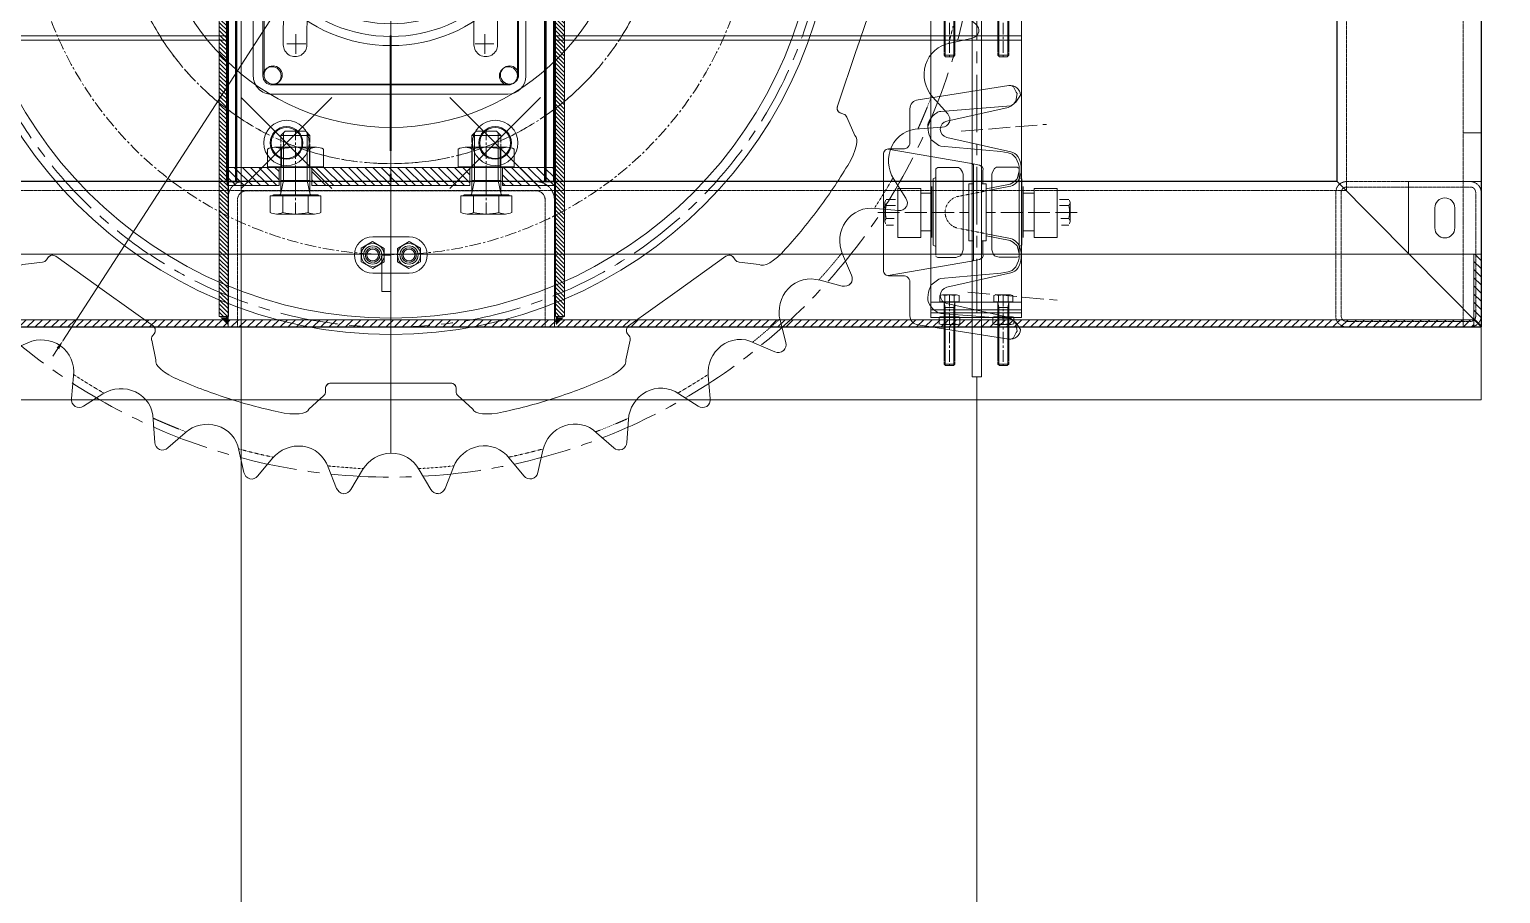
# Model space of a CAD drawing. Extents: x -3873 to 164127, y 7129 to 96529.
# Drawn here: x 83851 to 84661, y 62846 to 63322 of the extents above; entities that cross this region are included whole.
import ezdxf

# ---------------------------------------------------------------- set-up
doc = ezdxf.new("R2010")
doc.units = 0
doc.header["$PDMODE"] = 35
doc.header["$PDSIZE"] = 25
for name, pattern in [('ACAD_ISO02W100', [15, 12, -3]), ('CENTER', [50.8, 31.75, -6.35, 6.35, -6.35]), ('CENTRE', [50.8, 31.75, -6.35, 6.35, -6.35]), ('DASHED', [0.2068, 0.1655, -0.0413])]:
    doc.linetypes.add(name, pattern=pattern)
doc.layers.get('0').update_dxf_attribs({"linetype": 'CONTINUOUS'})
doc.layers.get('Defpoints').update_dxf_attribs({"linetype": 'CONTINUOUS'})
doc.layers.add('AM_5', color=3, linetype='CONTINUOUS', lineweight=25)
doc.layers.add('LAYOUT Kromeka', color=1, linetype='CONTINUOUS', lineweight=5)
doc.dimstyles.new('ISO-25', dxfattribs={"dimtxt": 2.5, "dimasz": 2.5, "dimexe": 1.25, "dimexo": 0.625, "dimtad": 1, "dimtxsty": 'Standard', "dimcen": 2.5, "dimadec": 0, "dimazin": 0, "dimtfac": 1, "dimtmove": 0, "dimatfit": 3, "dimfxl": 0, "dimarcsym": 0})
doc.dimstyles.new('ISO-25$3', dxfattribs={"dimtxt": 2.498, "dimasz": 2.5, "dimexe": 1.25, "dimexo": 0.625, "dimtad": 1, "dimdec": 1, "dimtxsty": 'Standard', "dimcen": 2.5, "dimclrd": 252, "dimclre": 252, "dimclrt": 1, "dimadec": 0, "dimazin": 0, "dimtfac": 1, "dimtmove": 2, "dimatfit": 3, "dimfxl": 0, "dimarcsym": 0})

# ---------------------------------------------------------------- blocks, each defined once
blk = doc.blocks.new('trolly-MEYN-ust')
at = {"linetype": 'ACAD_ISO02W100'}
for p, q in [((0, 50.06), (0, -0.08)), ((-43.86, 0.39), (-48.38, -48.77)), ((44.66, 4.13), (48.42, -42.76)), ((0, -59.75), (0, -9.61))]:
    blk.add_line(p, q, dxfattribs=at)
for p, q in [((-34.87, 43.53), (-34.87, 36.02)), ((-34.83, 44.3), (-26.92, -1.6)), ((0, 46.9), (-31.91, 46.9)), ((-7.12, 41.32), (-7.12, 45.46)), ((-4.86, 46.19), (-6.36, 45.81)), ((-5.23, 46.19), (5.65, 46.19)), ((-3.37, 45.46), (-4.86, 46.19)), ((-3.37, 45.46), (-1.13, 45.81)), ((-3.37, 45.46), (-3.37, 40.94)), ((-1.13, 45.81), (1.5, 45.81)), ((0, 46.9), (31.91, 46.9)), ((1.5, 45.81), (3.77, 45.46)), ((3.77, 45.46), (5.27, 46.19)), ((3.77, 45.46), (3.77, 40.2)), ((5.27, 46.19), (6.76, 45.81)), ((7.14, 45.46), (7.14, 40.2)), ((34.83, 44.3), (26.92, -1.6)), ((34.87, 43.53), (34.87, 36.02)), ((-13.83, 39.05), (-13.83, 26.29)), ((-13.83, 39.05), (13.17, 39.05)), ((13.16, 26.29), (13.16, 39.05)), ((-61.89, 27.8), (-69.74, -22.1)), ((-61.85, 27.8), (-69.74, -22.1)), ((-39.01, 32.29), (-57, 32.31)), ((-13.83, 26.29), (13.17, 26.29)), ((-10.13, 20.26), (-10.13, 26.28)), ((-10.12, 20.32), (-10.12, 26.31)), ((10.5, 20.26), (10.5, 26.28)), ((10.52, 20.32), (10.52, 26.31)), ((39.01, 32.29), (57, 32.31)), ((61.85, 27.8), (69.74, -22.1)), ((61.89, 27.8), (69.74, -22.1)), ((-40.02, 20.75), (-36.83, 16.49)), ((-36.83, 16.49), (-36.45, 15.37)), ((-24.77, 16.89), (-24.39, 18.03)), ((-24.77, 16.89), (-24.77, 7.14)), ((-23.64, 18.03), (24.01, 18.03)), ((-18.77, 18.03), (-18.02, 19.52)), ((18.38, 19.53), (-18.02, 19.53)), ((14.26, 20.26), (-13.88, 20.26)), ((19.13, 18.03), (18.38, 19.52)), ((24.01, 18.03), (24.74, 16.89)), ((24.74, 16.89), (24.74, 7.14)), ((36.83, 16.49), (36.45, 15.37)), ((40.02, 20.75), (36.83, 16.49)), ((-58.57, -23.25), (-55.59, 15.37)), ((-57.73, -21.71), (-50.24, 12.04)), ((-41.25, 12.03), (-33.35, -23.23)), ((-36.45, 15.37), (-33.43, -17.63)), ((41.25, 12.03), (33.35, -23.23)), ((36.45, 15.37), (33.43, -17.63)), ((57.73, -21.71), (50.24, 12.04)), ((58.57, -23.25), (55.59, 15.37)), ((-24.39, 5.65), (-24.77, 7.14)), ((-24.01, 4.49), (-24.39, 5.65)), ((-22.89, 3.77), (-24.01, 4.49)), ((-20.63, 3), (-22.89, 3.77)), ((-20.63, 3), (21.01, 3)), ((0, 0), (-15.75, 0)), ((-15.75, 0), (-15.75, -2.59)), ((0, 0), (15.75, 0)), ((15.75, 0), (15.75, -2.59)), ((22.12, 3.39), (21, 3)), ((24.01, 4.51), (22.12, 3.39)), ((24.74, 5.65), (24.01, 4.51)), ((24.74, 7.14), (24.74, 5.65)), ((-27.01, -1.11), (-26.94, -1.49)), ((-26.92, -1.6), (-25.89, -5.98)), ((-26.22, -2.58), (-15.75, -2.58)), ((-22.9, -7.88), (-15.75, -7.88)), ((-15.75, -2.59), (0, -2.59)), ((-15.75, -9.72), (-15.75, -7.13)), ((-15.75, -7.13), (0, -7.13)), ((15.75, -2.59), (0, -2.59)), ((15.75, -7.13), (0, -7.13)), ((26.22, -2.58), (15.75, -2.58)), ((15.75, -9.72), (15.75, -7.13)), ((22.9, -7.88), (15.75, -7.88)), ((26.92, -1.6), (25.89, -5.98)), ((27.01, -1.11), (26.94, -1.49)), ((-24.36, -15.36), (-24.74, -16.85)), ((-23.99, -14.25), (-24.36, -15.36)), ((-22.86, -13.47), (-23.99, -14.25)), ((-21.75, -13.12), (-22.86, -13.47)), ((-20.61, -12.75), (-21.75, -13.12)), ((-20.61, -12.75), (21.03, -12.75)), ((0, -9.72), (-15.75, -9.72)), ((-15.44, -22.87), (-12.87, -9.72)), ((-14.21, -22.12), (-11.8, -9.72)), ((0, -9.72), (15.75, -9.72)), ((14.21, -22.12), (11.8, -9.72)), ((15.44, -22.87), (12.87, -9.72)), ((22.15, -13.13), (21.02, -12.75)), ((24.04, -14.26), (22.15, -13.13)), ((24.77, -15.36), (24.04, -14.26)), ((24.77, -16.86), (24.77, -15.36)), ((-60.59, -26.03), (-58.46, -23.23)), ((-59.61, -24.73), (-58.57, -23.25)), ((-58.46, -23.23), (-57.73, -21.71)), ((-33.43, -17.63), (-32.69, -21.76)), ((-32.69, -21.76), (-31.93, -24.01)), ((-31.93, -24.01), (-30.05, -25.89)), ((-24.74, -26.63), (-24.74, -16.86)), ((-16.55, -24.75), (-15.44, -22.87)), ((16.55, -24.75), (15.44, -22.87)), ((24.77, -26.63), (24.77, -16.86)), ((31.93, -24.01), (30.05, -25.89)), ((32.69, -21.76), (31.93, -24.01)), ((33.43, -17.63), (32.69, -21.76)), ((58.46, -23.23), (57.73, -21.71)), ((60.59, -26.03), (58.46, -23.23)), ((59.61, -24.73), (58.57, -23.25)), ((-65.32, -26.63), (-61.21, -25.89)), ((-64.53, -28.48), (-60.59, -26.03)), ((-61.21, -25.89), (-59.61, -24.73)), ((-30.05, -25.89), (-26.68, -27.39)), ((-26.68, -27.39), (-25.19, -27.78)), ((-25.19, -27.78), (-22.57, -27.78)), ((-24.74, -26.63), (-24.36, -27.74)), ((-23.61, -27.74), (24.04, -27.74)), ((-22.57, -27.78), (-18.43, -26.63)), ((-18.74, -27.74), (-17.99, -29.23)), ((-18.43, -26.63), (-16.55, -24.75)), ((18.4, -29.23), (-17.99, -29.23)), ((14.27, -30.01), (-13.87, -30.01)), ((-10.12, -30.01), (-10.12, -36)), ((10.52, -30.01), (10.52, -36)), ((18.43, -26.63), (16.55, -24.75)), ((19.16, -27.74), (18.4, -29.23)), ((22.57, -27.78), (18.43, -26.63)), ((25.19, -27.78), (22.57, -27.78)), ((24.04, -27.74), (24.78, -26.63)), ((26.68, -27.39), (25.19, -27.78)), ((30.05, -25.89), (26.68, -27.39)), ((61.21, -25.89), (59.61, -24.73)), ((64.53, -28.48), (60.59, -26.03)), ((65.32, -26.63), (61.21, -25.89)), ((-13.83, -48.74), (-13.83, -35.98)), ((-13.83, -35.98), (13.17, -35.98)), ((13.16, -35.98), (13.16, -48.74)), ((-13.83, -48.74), (13.17, -48.74)), ((-7.12, -51.01), (-7.12, -55.15)), ((-4.86, -55.88), (-6.36, -55.5)), ((-5.23, -55.88), (5.65, -55.88)), ((-3.37, -55.15), (-4.86, -55.88)), ((-3.37, -55.15), (-3.37, -50.63)), ((-3.37, -55.15), (-1.13, -55.5)), ((-1.13, -55.5), (1.5, -55.5)), ((1.5, -55.5), (3.77, -55.15)), ((3.77, -55.15), (3.77, -49.89)), ((3.77, -55.15), (5.27, -55.88)), ((5.27, -55.88), (6.76, -55.5)), ((7.14, -55.15), (7.14, -49.89))]:
    blk.add_line(p, q)
at = {"linetype": 'DASHED', "ltscale": 0.2}
for p, q in [((-11.8, -9.72), (-8.81, 5.64)), ((11.8, -9.72), (8.81, 5.64))]:
    blk.add_line(p, q, dxfattribs=at)
for centre, radius, start, end in [((-31.91, 43.92), 2.98, 90, 187.47709), ((31.91, 43.92), 2.98, 352.52291, 90), ((-38.62, 36.02), 3.75, 263.99389, 360), ((38.62, 36.02), 3.75, 180, 276.00611), ((-57.01, 27.47), 4.85, 89.92021, 176.09837), ((57.01, 27.47), 4.85, 3.90163, 90.07979), ((-50.98, 15.02), 4.62, 146.00421, 175.58852), ((-43.76, 10.15), 13.33, 122.71109, 146.00421), ((-46.95, 15.11), 7.43, 77.84211, 122.71109), ((-52.5, -10.66), 33.79, 68.32449, 77.84211), ((52.5, -10.66), 33.79, 102.15789, 111.67551), ((46.95, 15.11), 7.43, 57.28891, 102.15789), ((43.76, 10.15), 13.33, 33.99579, 57.28891), ((50.98, 15.02), 4.62, 4.41148, 33.99579), ((-45.75, 11.05), 4.6, 12.34706, 167.49369), ((45.75, 11.05), 4.6, 12.50631, 167.65294), ((-25.34, -1.21), 1.63, 189.78518, 237.29797), ((-23.43, -5.41), 2.53, 193.2225, 282.20868), ((23.43, -5.41), 2.53, 257.79132, 346.7775), ((25.34, -1.21), 1.63, 302.70203, 350.21482), ((-64.28, -22.96), 5.53, 171.0163, 267.39138), ((-66.49, -22.61), 3.29, 171.05838, 205.30644), ((-67.41, -23.04), 2.27, 205.30644, 246.59388), ((-27.55, -21.93), 5.94, 192.62997, 238.04597), ((-21.92, -20.8), 7.82, 290.39718, 350.27375), ((21.92, -20.8), 7.82, 189.72625, 249.60282), ((27.55, -21.93), 5.94, 301.95403, 347.37003), ((64.28, -22.96), 5.53, 272.60862, 8.9837), ((67.41, -23.04), 2.27, 293.40612, 334.69356), ((66.49, -22.61), 3.29, 334.69356, 8.94162), ((-80.03, -52.19), 29.49, 60.08481, 66.59388), ((-23.76, -15.85), 13.11, 238.04597, 290.39718), ((23.76, -15.85), 13.11, 249.60282, 301.95403), ((80.03, -52.19), 29.49, 113.40612, 119.91519)]:
    blk.add_arc(centre, radius, start, end)
for centre, start, end in [((0.07, 3.91), 90.46817, 168.98851), ((-0.07, 3.91), 11.01149, 89.53183)]:
    blk.add_arc(centre, 9.05, start, end, dxfattribs=at)
blk = doc.blocks.new('AIR-SENSORU-UST')
at = {"linetype": 'Continuous', "ltscale": 0.5}
h = blk.add_hatch(dxfattribs=at)
h.set_pattern_fill('ANSI31', color=256, style=0)
h.set_pattern_definition([(45, (-14595.656, -3902.067), (-2.24506403, 2.24506403), [])])
h.paths.add_polyline_path([(1907.87, 600.42), (1907.87, 596.42), (1947.87, 596.42), (1947.87, 600.42)])
h = blk.add_hatch(dxfattribs=at)
h.set_pattern_fill('ANSI31', color=256, angle=90, style=0)
h.set_pattern_definition([(135, (6446.3593, -16022.2816), (-2.24506403, -2.24506403), [])])
h.paths.add_polyline_path([(1943.87, -594.74), (1947.87, -594.74), (1947.87, 596.42), (1943.87, 596.42)])
at = {"linetype": 'Continuous', "ltscale": 0.2}
for p, q in [((1907.87, 600.42), (1947.87, 600.42)), ((1907.87, 600.42), (1907.87, -598.74)), ((1947.87, 600.42), (1947.87, -598.74)), ((1907.87, 596.42), (1947.87, 596.42)), ((1943.87, -594.74), (1943.87, 596.42)), ((1947.87, -594.74), (1947.87, 596.42))]:
    blk.add_line(p, q, dxfattribs=at)
at = {"linetype": 'Continuous', "ltscale": 0.2, "elevation": 10.95}
for points in [[(1907.87, 600.42), (1907.87, 560.42), (1867.87, 560.42), (1867.87, 600.42)], [(1907.87, 600.42), (1907.87, 596.42), (1947.87, 596.42), (1947.87, 600.42)], [(1943.87, -594.74), (1947.87, -594.74), (1947.87, 596.42), (1943.87, 596.42)]]:
    blk.add_lwpolyline(points, close=True, dxfattribs=at)
at = {"linetype": 'Continuous', "ltscale": 0.2}
blk.add_lwpolyline([(1882.37, 585.92), (1893.37, 585.92, -1), (1893.37, 574.92), (1882.37, 574.92, -1), (1882.37, 585.92)], format="xyb", dxfattribs=at)
blk = doc.blocks.new('ALT-profili-ust')
at = {"linetype": 'Continuous', "ltscale": 0.2}
blk.add_line((1061.83, -89.65), (1061.83, 90.28), dxfattribs=at)
at = {"linetype": 'CENTRE', "ltscale": 2}
blk.add_line((-847.37, 0), (1061.83, 0), dxfattribs=at)
at = {"lineweight": 25}
for points in [[(-847.37, 90), (-847.37, 84.95), (1061.83, 84.95), (1061.83, 90)], [(-847.37, -84.95), (-847.37, -90), (1061.83, -90), (1061.83, -84.95)]]:
    blk.add_lwpolyline(points, close=True, dxfattribs=at)
at = {"linetype": 'Continuous', "ltscale": 0.2}
blk.add_lwpolyline([(793.85, -65.05), (793.85, 65.05, -0.414214), (798.85, 70.05), (1003.64, 70.05, -0.414214), (1008.64, 65.05), (1008.64, -65.05, -0.414214), (1003.64, -70.05), (798.85, -70.05, -0.414214), (793.85, -65.05)], format="xyb", dxfattribs=at)
for centre in [(1003.64, 65.05), (1003.64, -65.05)]:
    blk.add_circle(centre, 5, dxfattribs=at)
blk = doc.blocks.new('UST-profili-ust')
at = {"ltscale": 0.2}
h = blk.add_hatch(dxfattribs=at)
h.set_pattern_fill('ANSI31', color=256, scale=0.5, style=0)
h.set_pattern_definition([(45, (-11788.5476, -3987.8576), (-1.12253202, 1.12253202), [])])
h.paths.add_polyline_path([(912.84, 90.28), (1136.01, 90.28), (1136.01, 95.28), (912.84, 95.28)])
h = blk.add_hatch(dxfattribs=at)
h.set_pattern_fill('ANSI31', color=256, scale=0.5, style=0)
h.set_pattern_definition([(45, (-11788.5476, -4172.7827), (-1.12253202, 1.12253202), [])])
h.paths.add_polyline_path([(912.84, -94.65), (1136.01, -94.65), (1136.01, -89.65), (912.84, -89.65)])
at = {"linetype": 'Continuous', "ltscale": 0.2}
blk.add_line((1061.83, -89.65), (1061.83, 90.28), dxfattribs=at)
at = {"linetype": 'CENTRE', "ltscale": 2}
blk.add_line((-847.37, 0), (1061.83, 0), dxfattribs=at)
at = {"lineweight": 25}
for points in [[(-847.37, 90), (-847.37, 84.95), (1061.83, 84.95), (1061.83, 90)], [(-847.37, -84.95), (-847.37, -90), (1061.83, -90), (1061.83, -84.95)]]:
    blk.add_lwpolyline(points, close=True, dxfattribs=at)
at = {"linetype": 'Continuous', "ltscale": 0.2}
for points in [[(912.84, 90.28), (1136.01, 90.28), (1136.01, 95.28), (912.84, 95.28), (912.84, 90.28)], [(912.84, -94.65), (1136.01, -94.65), (1136.01, -89.65), (912.84, -89.65), (912.84, -94.65)]]:
    blk.add_lwpolyline(points, dxfattribs=at)
for points, format in [([(1136.39, 90.36, 0, 6, 0), (1138.76, 92.69, 0, 0, 0)], "xyseb"), ([(793.4, -65.05), (793.4, 65.05, -0.414214), (798.4, 70.05), (1003.19, 70.05, -0.414214), (1008.19, 65.05), (1008.19, -65.05, -0.414214), (1003.19, -70.05), (798.4, -70.05, -0.414214), (793.4, -65.05)], "xyb"), ([(1136.39, -89.64, 0, 6, 0), (1138.76, -91.97, 0, 0, 0)], "xyseb")]:
    blk.add_lwpolyline(points, format=format, dxfattribs=at)
for centre in [(1003.19, 65.05), (1003.19, -65.05)]:
    blk.add_circle(centre, 5, dxfattribs=at)
blk = doc.blocks.new('mil-plakasi-ust')
at = {"linetype": 'Continuous', "ltscale": 0.2}
for p, q in [((-89.15, 9.4), (-78.32, 9.4)), ((-83.74, 14.31), (-83.74, 3.99)), ((-14.77, 9.4), (-25.61, 9.4)), ((-20.19, 14.31), (-20.19, 3.99)), ((15.85, 9.4), (26.68, 9.4)), ((21.26, 14.31), (21.26, 3.99)), ((90.23, 9.4), (79.39, 9.4)), ((84.81, 14.31), (84.81, 3.99)), ((-89.15, -94.67), (-78.32, -94.67)), ((-83.74, -99.57), (-83.74, -89.25)), ((-14.77, -94.67), (-25.61, -94.67)), ((-20.19, -99.57), (-20.19, -89.25)), ((15.85, -94.67), (26.68, -94.67)), ((21.26, -99.57), (21.26, -89.25)), ((90.23, -94.67), (79.39, -94.67)), ((84.81, -99.57), (84.81, -89.25))]:
    blk.add_line(p, q, dxfattribs=at)
for points in [[(-112.28, -110.2), (-112.5, 21.9, -0.415064), (-102.5, 31.9), (102.5, 31.9, -0.414213), (112.5, 21.9), (112.5, -108.1, -0.414214), (102.5, -118.1), (-102.5, -118.1, -0.353297)], [(-19.28, -77.27), (21.37, -77.54, 0.995491), (22.13, -7.73), (-19.36, -7.07, 1.016602)]]:
    blk.add_lwpolyline(points, format="xyb", close=True, dxfattribs=at)
for points in [[(-84.23, 15.9), (-19.7, 16.32, -1.00655), (-19.7, 3.33), (-83.74, 2.91, -0.939395), (-84.64, 15.89, -1.14101)], [(20.77, 15.9), (85.3, 16.32, -1.00655), (85.3, 3.33), (21.26, 2.91, -0.939395), (20.36, 15.89, -1.14101)], [(-84.23, -101.17), (-19.7, -101.59, 1.00655), (-19.7, -88.59), (-83.74, -88.17, 0.939395), (-84.64, -101.15, 1.14101)], [(20.77, -101.17), (85.3, -101.59, 1.00655), (85.3, -88.59), (21.26, -88.17, 0.939395), (20.36, -101.15, 1.14101)]]:
    blk.add_lwpolyline(points, format="xyb", dxfattribs=at)
blk = doc.blocks.new('sase-ust')
at = {"linetype": 'Continuous', "ltscale": 0.2}
blk.add_line((936.66, 600.42), (936.66, 590.42), dxfattribs=at)
blk.add_line((963.44, 89.28), (963.44, -90.13))
at = {"linetype": 'CENTRE', "ltscale": 2}
blk.add_line((-955.77, 0.42), (963.44, 0.42), dxfattribs=at)
at = {"lineweight": 25}
for points in [[(-945.77, 521.25), (-1025.78, 600.42), (1043.46, 600.42), (963.44, 521.25)], [(1043.46, -600.42), (1043.46, 600.42), (963.44, 521.25), (963.44, -520.4)]]:
    blk.add_lwpolyline(points, close=True, dxfattribs=at)
at = {"linetype": 'DASHED'}
for points in [[(798.77, 590.42), (798.77, 600.42), (1043.46, 600.42), (1043.46, 590.42)], [(-950.77, 526.25), (-950.77, -525.4), (968.44, -525.4), (968.44, 526.25)]]:
    blk.add_lwpolyline(points, close=True, dxfattribs=at)
for points in [[(1043.46, 526.4), (1043.46, 594.42, 0.414214), (1037.46, 600.42), (969.44, 600.42, 0.414214), (963.44, 594.42), (963.44, 526.4, 0.414214), (969.44, 520.4), (1037.46, 520.4, 0.414214)], [(1040.46, 526.4), (1040.46, 594.42, 0.414214), (1037.46, 597.42), (969.44, 597.42, 0.414214), (966.44, 594.42), (966.44, 526.4, 0.414214), (969.44, 523.4), (1037.46, 523.4, 0.414214)]]:
    blk.add_lwpolyline(points, format="xyb", close=True, dxfattribs=at)
blk.add_lwpolyline([(1043.46, 85.37), (973.55, 85.37, 0.414214), (968.49, 80.31), (968.49, -78.88, 0.414214), (973.55, -83.93), (1043.46, -83.93), (1043.46, -88.99), (971.86, -88.99, -0.468374), (963.44, -78.88), (963.44, 80.31, -0.388984), (972.7, 90.42), (1043.46, 90.42), (1043.46, 85.37)], format="xyb", dxfattribs=at)
at = {"linetype": 'Continuous', "ltscale": 0.2}
blk.add_lwpolyline([(963.44, 90.42), (963.44, -88.99), (1043.46, -88.99), (1043.46, 90.42)], close=True, dxfattribs=at)
at = {"linetype": 'Continuous'}
for name, p in [('UST-profili-ust', (-98.39, 0.72)), ('ALT-profili-ust', (-98.39, 0.11)), ('mil-plakasi-ust', (802.86, 42.86))]:
    blk.add_blockref(name, p, dxfattribs=at)
blk = doc.blocks.new('*D384')
at = {"color": 0, "linetype": 'Continuous', "lineweight": -2, "ltscale": 0.2, "transparency": 16777216}
blk.add_line((-189.01, -32.9), (-449.01, -78.89), dxfattribs=at)
for start, end in [(180.62463, 184.11129), (185.91654, 189.4032)]:
    blk.add_arc((1.14, 0.73), 456.64, start, end, dxfattribs=at)
at = {"color": 0, "linetype": 'Continuous', "ltscale": 0.2, "transparency": 16777216}
for points in [[(-456.3, -4.25), (-454.64, -4.24), (-455.5, 0.75)], [(-448.54, -73.73), (-450.18, -74.02), (-448.52, -78.8)]]:
    blk.add_solid(points, dxfattribs=at)
at = {"layer": 'Defpoints', "color": 0, "linetype": 'Continuous', "ltscale": 0.2, "transparency": 16777216}
for p in [(-988.74, 0.78), (-1.21, 0.32), (1191.02, 0.67, 73.03), (-454.72, -25.89), (-186.06, -32.38)]:
    blk.add_point(p, dxfattribs=at)
at = {"color": 0, "linetype": 'Continuous', "ltscale": 0.2, "transparency": 16777216, "insert": (-453.75, -39.18), "char_height": 4, "attachment_point": 5, "rotation": 275.01391}
blk.add_mtext('10,0°', dxfattribs=at)
blk = doc.blocks.new('*D379')
at = {"layer": 'AM_5', "color": 252, "lineweight": -2, "transparency": 16777216}
for p, q in [((580.88, 186.92), (585.08, 184.2)), ((1148.71, -180.14), (589.28, 181.49)), ((1152.91, -182.86), (1157.11, -185.57))]:
    blk.add_line(p, q, dxfattribs=at)
at = {"layer": 'AM_5', "color": 252, "transparency": 16777216}
for points in [[(585.53, 184.9), (584.63, 183.5), (589.28, 181.49)], [(1153.36, -182.16), (1152.46, -183.56), (1148.71, -180.14)]]:
    blk.add_solid(points, dxfattribs=at)
at = {"layer": 'Defpoints', "color": 0, "transparency": 16777216}
for p in [(589.28, 181.49), (1148.71, -180.14)]:
    blk.add_point(p, dxfattribs=at)
at = {"layer": 'AM_5', "color": 1, "transparency": 16777216, "insert": (572.92, 192.06), "char_height": 4, "attachment_point": 5, "rotation": 327.12039}
blk.add_mtext('∅666,1', dxfattribs=at)
blk = doc.blocks.new('makara ust flansi-ust')
at = {"linetype": 'CENTRE', "ltscale": 0.2}
for p, q in [((0, -80.42), (0, 80.42)), ((80.42, 0), (-80.42, 0)), ((-58.14, 0), (58.13, 0))]:
    blk.add_line(p, q, dxfattribs=at)
at = {"linetype": 'Continuous', "ltscale": 0.2}
blk.add_lwpolyline([(-7.01, -21.59), (-7.01, -27.7), (6.99, -27.7), (6.99, -21.6)], dxfattribs=at)
for radius in [85, 73.01, 40]:
    blk.add_circle((0, 0), radius, dxfattribs=at)
at = {"linetype": 'CENTRE', "ltscale": 0.2}
blk.add_circle((0, 0), 60, dxfattribs=at)
for centre in [(-42.43, 42.43), (42.43, 42.43), (-42.43, -42.43), (42.43, -42.43)]:
    blk.add_circle(centre, 5.5)
at = {"linetype": 'Continuous', "ltscale": 0.2}
blk.add_arc((0, 0), 22.7, 287.94446, 252.0223, dxfattribs=at)
blk = doc.blocks.new('makara alt flansi-ust')
at = {"linetype": 'CENTRE', "ltscale": 0.2}
blk.add_line((-18.08, 0), (-44.81, 0), dxfattribs=at)
blk.add_line((-18.08, 0), (-44.81, 0), dxfattribs=at)
at = {"linetype": 'DASHED', "ltscale": 0.2}
for points in [[(-39.79, 4.12), (-22.33, 4.12)], [(-39.69, 5.01), (-22.15, 5.01)], [(-39.79, -4.12), (-22.33, -4.12)], [(-39.69, -5.01), (-22.15, -5.01)], [(-5.01, -39.69), (-5.01, -27.4)], [(-4.12, -39.79), (-4.12, -27.4)], [(4.12, -39.79), (4.12, -27.4)], [(5.01, -39.69), (5.01, -27.4)]]:
    blk.add_lwpolyline(points, dxfattribs=at)
at = {"linetype": 'Continuous', "ltscale": 0.2}
blk.add_lwpolyline([(-7.01, -27.4), (-7.01, -17.4), (6.99, -17.4), (6.99, -27.4)], close=True, dxfattribs=at)
for radius in [80, 40.01]:
    blk.add_circle((0, 0), radius, dxfattribs=at)
at = {"linetype": 'CENTRE', "ltscale": 0.2}
blk.add_circle((0, 0), 60.01, dxfattribs=at)
for centre in [(-42.43, 42.43), (42.43, 42.43), (-42.43, -42.43), (42.43, -42.43)]:
    blk.add_circle(centre, 5.5)
at = {"linetype": 'Continuous', "ltscale": 0.2}
blk.add_arc((0, 0), 22.6, 288.02658, 251.94001, dxfattribs=at)
blk = doc.blocks.new('M16x35')
for p, q in [((-14.01, 35.53), (-14.01, 44.69)), ((-10.51, 45.62), (10.51, 45.62)), ((-7.01, 35.53), (-7.01, 44.69)), ((-7.01, 44.69), (-7.01, 35.53)), ((7.01, 35.53), (7.01, 44.69)), ((7.01, 44.69), (7.01, 35.53)), ((14.01, 44.69), (14.01, 35.53)), ((14.01, 35.53), (-14.01, 35.53)), ((12.13, 35), (-12.13, 35)), ((-7.97, 34.2), (-6.54, 27.23)), ((-7.97, 34.2), (-6.54, 27.23)), ((-7.97, 34.2), (-7.97, 7.01)), ((7.97, 34.2), (6.54, 27.23)), ((7.97, 34.2), (6.54, 27.23)), ((7.97, 34.2), (7.97, 7.01)), ((14.01, 35.53), (12.67, 35.53)), ((7.97, 27.23), (-7.97, 27.23)), ((-6.54, 27.23), (-6.54, 7.01)), ((-6.54, 27.23), (-6.54, 6.21)), ((6.54, 27.23), (6.54, 7.01)), ((6.54, 27.23), (6.54, 6.21)), ((-7.97, 6.21), (-7.97, 2.32)), ((-7.97, 2.32), (-7.97, 6.21)), ((-5.64, 0), (-7.97, 2.32)), ((-7.97, 2.32), (7.97, 2.32)), ((-6.54, 6.21), (-6.54, 0.9)), ((5.64, 0), (-5.64, 0)), ((7.97, 2.32), (5.64, 0)), ((6.54, 6.21), (6.54, 0.9)), ((7.97, 6.21), (7.97, 2.32))]:
    blk.add_line(p, q)
at = {"linetype": 'CENTRE', "ltscale": 0.2}
blk.add_line((0, 45.62), (0, 0), dxfattribs=at)
for centre, radius, start, end in [((-10.51, 38.62), 7.01, 60.00024, 119.99976), ((0, 19.01), 26.62, 74.73868, 105.26132), ((10.51, 38.62), 7.01, 60.00024, 119.99976), ((-12.13, 35.53), 0.531, 179.99828, 270.00601), ((-8.77, 34.2), 0.797, 0.00172, 89.99828), ((8.77, 34.2), 0.797, 90.00172, 179.99828), ((12.13, 35.53), 0.531, 270.02579, 359.97564)]:
    blk.add_arc(centre, radius, start, end)
at = {"flags": 9}
blk.add_attdef('COPYRIGHT', (0, 35), '', height=0.000000000133, dxfattribs=at)
blk = doc.blocks.new('M16')
for p, q in [((-15.42, 0.4), (-15.42, 10.12)), ((-11.56, 11.16), (11.56, 11.16)), ((-7.71, 0.4), (-7.71, 10.12)), ((-7.71, 10.12), (-7.71, 0.4)), ((7.71, 0.4), (7.71, 10.12)), ((7.71, 10.12), (7.71, 0.4)), ((15.42, 10.12), (15.42, 0.4)), ((15.42, 0.4), (-15.42, 0.4)), ((13.35, 0), (-13.35, 0)), ((15.42, 0.4), (13.75, 0.4))]:
    blk.add_line(p, q)
for centre, radius, start, end in [((-11.56, 3.45), 7.71, 60.0015, 119.9985), ((0, -18.13), 29.29, 74.73907, 105.26093), ((11.56, 3.45), 7.71, 60.0015, 119.9985), ((-13.35, 0.4), 0.398, 179.98415, 269.99866), ((13.35, 0.4), 0.399, 270.02661, 359.97337)]:
    blk.add_arc(centre, radius, start, end)
at = {"flags": 9}
blk.add_attdef('COPYRIGHT', (0, 0), '', height=0.000000000398, dxfattribs=at)
blk = doc.blocks.new('M6x35')
for p, q in [((-5.25, 35.2), (-5.25, 38.63)), ((5.25, 35.2), (-5.25, 35.2)), ((4.55, 35), (-4.55, 35)), ((-3.94, 38.98), (3.94, 38.98)), ((-2.99, 34.7), (-2.45, 32.09)), ((-2.99, 34.7), (-2.45, 32.09)), ((-2.99, 34.7), (-2.99, 2.63)), ((-2.63, 35.2), (-2.63, 38.63)), ((-2.63, 38.63), (-2.63, 35.2)), ((2.99, 34.7), (2.45, 32.09)), ((2.99, 34.7), (2.45, 32.09)), ((2.63, 35.2), (2.63, 38.63)), ((2.63, 38.63), (2.63, 35.2)), ((2.99, 34.7), (2.99, 2.63)), ((5.25, 35.2), (4.75, 35.2)), ((5.25, 38.63), (5.25, 35.2)), ((2.99, 32.09), (-2.99, 32.09)), ((-2.45, 32.09), (-2.45, 2.63)), ((-2.45, 32.09), (-2.45, 2.33)), ((2.45, 32.09), (2.45, 2.63)), ((2.45, 32.09), (2.45, 2.33)), ((-2.99, 2.33), (-2.99, 0.87)), ((-2.99, 0.87), (-2.99, 2.33)), ((-2.12, 0), (-2.99, 0.87)), ((-2.99, 0.87), (2.99, 0.87)), ((-2.45, 2.33), (-2.45, 0.34)), ((2.12, 0), (-2.12, 0)), ((2.99, 0.87), (2.12, 0)), ((2.45, 2.33), (2.45, 0.34)), ((2.99, 2.33), (2.99, 0.87))]:
    blk.add_line(p, q)
at = {"linetype": 'CENTRE', "ltscale": 0.2}
blk.add_line((0, 38.98), (0, 0), dxfattribs=at)
for centre, radius, start, end in [((-3.94, 36.36), 2.63, 60.00024, 119.99976), ((-4.55, 35.2), 0.199, 179.99828, 270.00601), ((-3.29, 34.7), 0.299, 0.00172, 89.99828), ((0, 29), 9.98, 74.73868, 105.26132), ((3.94, 36.36), 2.63, 60.00024, 119.99976), ((3.29, 34.7), 0.299, 90.00172, 179.99828), ((4.55, 35.2), 0.199, 270.02579, 359.97564)]:
    blk.add_arc(centre, radius, start, end)
at = {"flags": 9}
blk.add_attdef('COPYRIGHT', (0, 35), '', height=4.980392107058825e-11, dxfattribs=at)
blk = doc.blocks.new('M6')
for p, q in [((-5.01, 0), (5.01, 0)), ((-5.78, -0.15), (-5.16, -0.15)), ((-5.78, -0.15), (5.78, -0.15)), ((-5.78, -3.8), (-5.78, -0.15)), ((4.34, -4.18), (-4.34, -4.18)), ((-2.89, -0.15), (-2.89, -3.8)), ((-2.89, -3.8), (-2.89, -0.15)), ((2.89, -0.15), (2.89, -3.8)), ((2.89, -3.8), (2.89, -0.15)), ((5.78, -0.15), (5.78, -3.8))]:
    blk.add_line(p, q)
for centre, radius, start, end in [((-4.34, -1.29), 2.89, 240.0015, 299.9985), ((-5.01, -0.15), 0.149, 90.02661, 179.97337), ((0, 6.8), 10.98, 254.73907, 285.26093), ((4.34, -1.29), 2.89, 240.0015, 299.9985), ((5.01, -0.15), 0.149, 359.98415, 89.99866)]:
    blk.add_arc(centre, radius, start, end)
at = {"flags": 9}
blk.add_attdef('COPYRIGHT', (0, 0), '', height=0.000000000149, rotation=180, dxfattribs=at)
blk = doc.blocks.new('kose-645-kasnak-ust')
at = {"linetype": 'Continuous', "ltscale": 0.2}
h = blk.add_hatch(dxfattribs=at)
h.set_pattern_fill('ANSI31', color=256, scale=1.001649, style=0)
h.set_pattern_definition([(45, (-15981.729, -10309.6108), (-2.24876723, 2.24876723), [])])
h.paths.add_polyline_path([(152.34, 90.15), (152.34, 61.6), (162.35, 61.6), (162.35, 90.15)])
h.paths.add_polyline_path([(152.34, 43.57), (152.34, -43.57), (162.35, -43.57), (162.35, 43.57)])
h.paths.add_polyline_path([(152.34, -61.6), (152.34, -90.15), (162.35, -90.15), (162.35, -61.6)])
for p, q in [((-0.42, 347.58), (232.48, 347.58)), ((79.68, 347.58), (79.68, 90.15)), ((232.48, 297.64), (232.48, 347.58)), ((-0.42, 325.57), (232.48, 325.57)), ((-0.42, 320.49), (232.48, 320.49)), ((-0.42, 297.64), (232.48, 297.64)), ((152.34, 90.15), (-83.24, 90.15)), ((152.34, -90.15), (-83.24, -90.15)), ((79.68, -347.58), (79.68, -90.15))]:
    blk.add_line(p, q)
at = {"linetype": 'CENTRE'}
blk.add_line((-0.42, 323.03), (232.48, 323.03), dxfattribs=at)
at = {"linetype": 'DASHED'}
for p, q in [((152.34, 85.07), (-83.24, 85.07)), ((152.34, -85.07), (-83.24, -85.07))]:
    blk.add_line(p, q, dxfattribs=at)
at = {"linetype": 'Continuous', "ltscale": 0.2}
for p, q in [((152.34, 52.59), (162.35, 52.59)), ((152.34, -52.59), (162.35, -52.59))]:
    blk.add_line(p, q, dxfattribs=at)
for points in [[(42.43, 347.58), (82.22, 347.58), (82.22, 90.15), (42.43, 90.15)], [(42.43, -347.58), (82.22, -347.58), (82.22, -90.15), (42.43, -90.15)]]:
    blk.add_lwpolyline(points, close=True)
at = {"elevation": -21.95}
for points in [[(226.55, 347.58), (226.55, 297.64), (230.78, 297.64), (230.78, 347.58)], [(230.78, 347.58), (230.78, 297.64), (235.02, 297.64), (235.02, 347.58)], [(226.55, 325.57), (226.55, 320.49), (267.67, 320.49), (267.67, 325.57)]]:
    blk.add_lwpolyline(points, close=True, dxfattribs=at)
at = {"linetype": 'Continuous', "ltscale": 0.2}
for points in [[(152.34, 90.15), (152.34, 61.6), (162.35, 61.6), (162.35, 90.15)], [(152.34, 43.57), (152.34, -43.57), (162.35, -43.57), (162.35, 43.57)], [(152.34, -61.6), (152.34, -90.15), (162.35, -90.15), (162.35, -61.6)]]:
    blk.add_lwpolyline(points, close=True, dxfattribs=at)
for name, p, rotation in [('M6x35', (91.29, 337.53), 90), ('M6x35', (261.55, 337.53), 90), ('M6', (234.71, 337.53), 90), ('M6x35', (91.29, 307.9), 90), ('M6x35', (261.55, 307.9), 90), ('M6', (234.71, 307.9), 90), ('M16x35', (132.38, 52.59), 270), ('M16', (152.34, 52.59), 90), ('M16x35', (132.38, -52.59), 270), ('M16', (152.34, -52.59), 90)]:
    blk.add_blockref(name, p, dxfattribs=dict(rotation=rotation))
blk = doc.blocks.new('M10-ust')
at = {"linetype": 'ACAD_ISO02W100', "lineweight": 5}
for points in [[(-4.6, 7.9), (4.7, 8), (9.2, 0.1), (4.5, -7.9), (-4.7, -8), (-9.2, -0.1)], [(7, 4), (5.1, 5.8), (3, 7.4), (0.3, 7.8), (-2, 7.7), (-4.6, 6.6), (-6.4, 4.8), (-7.5, 2.5), (-8, -0.2), (-7.4, -2.7), (-6, -5.1), (-4.2, -6.8), (-1.6, -7.8), (0.9, -7.9), (3.4, -7.3), (5.7, -5.6), (6.9, -3.6), (7.9, -1.1), (7.6, 1.5)]]:
    blk.add_lwpolyline(points, close=True, dxfattribs=at)
at = {"ltscale": 0.5}
blk.add_circle((0, 0), 4.06, dxfattribs=at)
at = {"linetype": 'DASHED', "ltscale": 0.2}
blk.add_arc((0, 0), 5, 0, 270, dxfattribs=at)
blk = doc.blocks.new('ek parcasi-ust')
at = {"linetype": 'Continuous', "ltscale": 0.2}
blk.add_lwpolyline([(-10, 0), (-10, 20, -1), (10, 20), (10, 0, -1), (-10, 0)], format="xyb", dxfattribs=at)
for centre in [(0, 20), (0, 0)]:
    blk.add_circle(centre, 5, dxfattribs=at)
blk = doc.blocks.new('makara-645-ust')
at = {"linetype": 'CENTRE', "ltscale": 0.2}
blk.add_line((-260.63, 0), (260.63, 0), dxfattribs=at)
at = {"linetype": 'Continuous', "ltscale": 0.2}
blk.add_line((40.21, 0), (309.36, 0), dxfattribs=at)
for points in [[(77.66, 323.48, 0.279028), (73.2, 321.81), (65.18, 312.12, -0.25872), (48.4, 305.55, -0.284118), (34.46, 316.99), (29.82, 328.68, 0.273168), (26.1, 331.58, 0.313558)], [(127.31, 307.35, 0.279028), (122.64, 306.4), (113.2, 298.08, -0.25872), (95.6, 294.22, -0.284118), (83.62, 307.69), (80.87, 319.97, 0.273168), (77.65, 323.41, 0.313558)], [(173.82, 283.65, 0.279028), (169.07, 283.44), (158.44, 276.7, -0.25872), (140.45, 275.64, -0.284118), (130.73, 290.82), (129.93, 303.38, 0.273168), (127.28, 307.28, 0.313558)], [(216.05, 252.96, 0.279028), (211.32, 253.5), (199.78, 248.51, -0.25872), (181.84, 250.28, -0.284118), (174.61, 266.79), (175.79, 279.32, 0.273168), (173.78, 283.59, 0.313558)], [(252.96, 216.05, 0.279028), (248.38, 217.32), (236.19, 214.2, -0.25872), (218.75, 218.75, -0.284118), (214.2, 236.19), (217.32, 248.38, 0.273168), (216.01, 252.91, 0.313558)], [(283.65, 173.82, 0.279028), (279.32, 175.79), (266.79, 174.61, -0.25872), (250.28, 181.84, -0.284118), (248.51, 199.78), (253.5, 211.32, 0.273168), (252.91, 216.01, 0.313558)], [(307.35, 127.31, 0.279028), (303.38, 129.93), (290.82, 130.73, -0.25872), (275.64, 140.45, -0.284118), (276.7, 158.44), (283.44, 169.07, 0.273168), (283.59, 173.78, 0.313558)], [(323.48, 77.66, 0.279028), (319.97, 80.88), (307.69, 83.62, -0.25872), (294.22, 95.6, -0.284118), (298.08, 113.2), (306.4, 122.65, 0.273168), (307.28, 127.28, 0.313558)], [(331.64, 26.1, 0.279028), (328.68, 29.83), (316.99, 34.46, -0.25872), (305.55, 48.4, -0.284118), (312.12, 65.18), (321.81, 73.2, 0.273168), (323.41, 77.64, 0.313558)], [(331.64, -26.1, 0.279028), (329.3, -21.96), (318.47, -15.55, -0.25872), (309.36, 0, -0.284118), (318.47, 15.55), (329.3, 21.96, 0.273168), (331.58, 26.1, 0.313558)], [(323.48, -77.66, 0.279028), (321.81, -73.2), (312.12, -65.18, -0.25872), (305.55, -48.39, -0.284118), (316.99, -34.46), (328.68, -29.82, 0.273168), (331.58, -26.1, 0.313558)], [(307.35, -127.31, 0.279028), (306.4, -122.64), (298.08, -113.2, -0.25872), (294.22, -95.6, -0.284118), (307.69, -83.62), (319.97, -80.87, 0.273168), (323.41, -77.64, 0.313558)], [(283.65, -173.82, 0.279028), (283.44, -169.07), (276.7, -158.44, -0.25872), (275.64, -140.45, -0.284118), (290.82, -130.73), (303.38, -129.93, 0.273168), (307.28, -127.28, 0.313558)], [(252.96, -216.05, 0.279028), (253.5, -211.32), (248.51, -199.77, -0.25872), (250.28, -181.84, -0.284118), (266.79, -174.61), (279.32, -175.79, 0.273168), (283.59, -173.78, 0.313558)]]:
    blk.add_lwpolyline(points, format="xyb", dxfattribs=at)
at = {"linetype": 'CENTRE'}
blk.add_circle((0, 0), 322.5, dxfattribs=at)
at = {"linetype": 'CENTRE', "ltscale": 0.2}
for radius in [200, 150]:
    blk.add_circle((0, 0), radius, dxfattribs=at)
at = {"linetype": 'Continuous', "ltscale": 0.2}
for centre, radius in [((138.58, 57.4), 9), ((200.25, 10), 4), ((200.25, -10), 4), ((138.58, -57.4), 9)]:
    blk.add_circle(centre, radius, dxfattribs=at)
at = {"linetype": 'DASHED', "ltscale": 0.2}
for start, end in [(74.73619, 76.5), (67.5, 69.271), (65.73619, 67.5), (58.5, 60.271), (56.73619, 58.5), (49.5, 51.271), (47.73619, 49.5), (40.5, 42.271), (38.73619, 40.5), (31.5, 33.271), (29.73619, 31.5), (22.5, 24.271), (20.73619, 22.5), (13.5, 15.271), (11.73619, 13.5), (4.5, 6.271), (2.73619, 4.5), (355.5, 357.271), (353.73619, 355.5), (346.5, 348.271), (344.73619, 346.5), (337.5, 339.271), (335.73619, 337.5), (328.5, 330.271), (326.73619, 328.5)]:
    blk.add_arc((0, 0), 318.19, start, end, dxfattribs=at)
at = {"linetype": 'Continuous', "ltscale": 0.2}
for p in [(138.58, 57.4), (138.58, -57.4)]:
    blk.add_point(p, dxfattribs=at)
blk.add_blockref('ek parcasi-ust', (200.25, -10), dxfattribs=at)
at = {"linetype": 'Continuous', "ltscale": 0.2, "xscale": -0.8, "yscale": 0.8, "zscale": 0.8}
blk.add_blockref('M10-ust', (200.25, 10), dxfattribs=at)
at = {"linetype": 'Continuous', "ltscale": 0.2, "xscale": 0.8, "yscale": 0.8, "zscale": 0.8, "rotation": 180}
blk.add_blockref('M10-ust', (200.25, -10), dxfattribs=at)
blk = doc.blocks.new('645-8aski-MONTAJ-ust')
at = {"xscale": 0.9983532317799999, "yscale": 0.9983532317799999, "zscale": 0.9983532317799999}
blk.add_blockref('kose-645-kasnak-ust', (0, 0), dxfattribs=at)
at = {"linetype": 'Continuous', "ltscale": 0.2}
for name in ['makara-645-ust', 'makara ust flansi-ust', 'makara alt flansi-ust']:
    blk.add_blockref(name, (0, 0), dxfattribs=at)
blk = doc.blocks.new('aski yuva disi')
at = {"linetype": 'Continuous'}
blk.add_lwpolyline([(39.86, 197.63), (48.02, 205.03)], dxfattribs=at)
blk.add_lwpolyline([(2.94, 190.74), (35.87, 190.74, 0.43185), (38.87, 193.93), (38.87, 195.41)], format="xyb", dxfattribs=at)
at = {"linetype": 'Continuous', "ltscale": 0.2}
blk.add_arc((2.94, -79.99), 293.2, 72, 77.8077, dxfattribs=at)
at = {"linetype": 'Continuous'}
for centre, start, end in [((41.87, 195.41), 132.15737, 180), ((35.87, 193.74), 270, 0)]:
    blk.add_arc(centre, 3, start, end, dxfattribs=at)
blk.add_ellipse((67.01, 199.27), major_axis=(18.99, -5.76), ratio=0.329214, start_param=1.78322, end_param=3.141593, dxfattribs=at)
blk = doc.blocks.new('sorting 10 aski destek-ust')
at = {"linetype": 'Continuous', "ltscale": 0.2}
for points in [[(-130, -0.06), (-200.27, -0.06), (-200.27, 4.94), (-220.27, 4.94), (-220.27, -0.06), (-270.73, 0.07)], [(130, 0), (200.27, 0), (200.27, -5), (220.27, -5), (220.27, 0), (270.73, 0)]]:
    blk.add_lwpolyline(points, dxfattribs=at)
for centre in [(-138.58, 57.4), (138.58, 57.4)]:
    blk.add_circle(centre, 8.5, dxfattribs=at)
at = {"linetype": 'CENTRE'}
blk.add_arc((0, 0), 150, 0, 180, dxfattribs=at)
at = {"linetype": 'Continuous'}
blk.add_arc((0, 0), 130, 0, 180, dxfattribs=at)
at = {"linetype": 'Continuous', "xscale": -1}
for p, rotation in [((28.58, 74.77), 341.1831745064463), ((66.74, 44.18), 305.6055114700505), ((-63.32, 48.96), 54.39448852962404), ((79.99, -2.94), 270)]:
    blk.add_blockref('aski yuva disi', p, dxfattribs=dict(at, rotation=rotation))
at = {"linetype": 'Continuous'}
for p, rotation in [((22.98, 76.67), 341.2110229404265), ((-66.74, 44.18), 54.39448852994946), ((63.32, 48.96), 305.605511470376), ((-79.99, -2.94), 90)]:
    blk.add_blockref('aski yuva disi', p, dxfattribs=dict(at, rotation=rotation))
blk = doc.blocks.new('disli-M4-T120-MONTAJ-ust')
at = {"linetype": 'Continuous'}
for radius in [244, 235]:
    blk.add_circle((0, 0), radius, dxfattribs=at)
at = {"linetype": 'CENTER'}
blk.add_circle((0, 0), 240, dxfattribs=at)
blk = doc.blocks.new('mil-SORT-yeni-ust')
at = {"linetype": 'Continuous', "ltscale": 0.2}
for name in ['645-8aski-MONTAJ-ust', 'sorting 10 aski destek-ust']:
    blk.add_blockref(name, (0, 0), dxfattribs=at)
at = {"linetype": 'Continuous'}
blk.add_blockref('disli-M4-T120-MONTAJ-ust', (0, 0), dxfattribs=at)
at = {"linetype": 'Continuous', "ltscale": 0.2, "rotation": 180}
blk.add_blockref('sorting 10 aski destek-ust', (0, 0), dxfattribs=at)
blk = doc.blocks.new('*U377')
at = {"ltscale": 10}
blk.add_line((0, -300), (6100, -300), dxfattribs=at)
blk = doc.blocks.new('rehenger-6-8-ust')
at = {"linetype": 'Continuous', "ltscale": 0.2}
blk.add_lwpolyline([(1181.142, 600.316), (1141.097, 600.316), (1141.097, -599.409), (1181.142, -599.409)], close=True, dxfattribs=at)
blk.add_blockref('sase-ust', (97.641, -0.105))
blk.add_blockref('AIR-SENSORU-UST', (-806.774, -0.105), dxfattribs=at)
at = {"linetype": 'Continuous', "ltscale": 0.2, "rotation": 180}
blk.add_blockref('trolly-MEYN-ust', (1078.025, 318.304), dxfattribs=at)
at = {"linetype": 'Continuous'}
blk.add_blockref('mil-SORT-yeni-ust', (901.246, 0.358), dxfattribs=at)
dim = blk.add_diameter_dim_2p(p1=(1148.71, -180.141), p2=(589.277, 181.49), dimstyle='ISO-25$3', override={"dimtxt": 4, "dimasz": 5, "dimexe": 0.5, "dimexo": 3, "dimgap": 1, "dimtad": 0, "dimpost": '', "dimcen": 1, "dimclrd": 256, "dimclrt": 256, "dimadec": 1, "dimtdec": 1, "dimtmove": 1, "dimatfit": 0})
dim.commit()
dim.dimension.update_dxf_attribs({"geometry": '*D379', "text_midpoint": (572.922, 192.062)})
at = {"linetype": 'Continuous', "ltscale": 0.2}
dim = blk.add_angular_dim_2l(base=(-454.721, -25.886), line1=((-186.057, -32.379), (-1.209, 0.316)), line2=((-988.74, 0.778), (1191.018, 0.674, 73.033)), dimstyle='ISO-25', override={"dimtxt": 4, "dimasz": 5, "dimexe": 0.5, "dimexo": 3, "dimgap": 1, "dimtad": 0, "dimcen": 1, "dimclrd": 256, "dimclre": 256, "dimclrt": 256, "dimadec": 1, "dimtdec": 1, "dimtmove": 1, "dimatfit": 0}, dxfattribs=at)
dim.commit()
dim.dimension.update_dxf_attribs({"geometry": '*D384', "text_midpoint": (-453.75, -39.178)})

msp = doc.modelspace()

# ---------------------------------------------------------------- linework, layer by layer
at = {"layer": 'LAYOUT Kromeka', "ltscale": 20}
msp.add_line((84372.61, 60367.81, -15419981.6), (84372.59, 63130.55, -15419981.6), dxfattribs=at)
at = {"layer": 'LAYOUT Kromeka', "elevation": -15419959.69}
msp.add_lwpolyline([(83727.59, 63133.87), (83721.97, 47023.65, 0.412929), (84124.92, 46618.64), (85259.11, 46618.64, 0.415704), (85662.06, 47023.65), (85662.06, 60626.61), (85662.06, 60701.85, 1), (85017.06, 60701.85), (85017.06, 60331.81), (85017.06, 56376, -1), (84371.23, 56376), (84372.61, 60367.81), (84372.59, 63130.55)], format="xyb", dxfattribs=at)

# ---------------------------------------------------------------- block references
at = {"layer": 'LAYOUT Kromeka', "xscale": -1, "rotation": 90}
msp.add_blockref('*U377', (83667.71, 65837.14), dxfattribs=at)
at = {"layer": 'LAYOUT Kromeka', "ltscale": 2500, "rotation": 270}
msp.add_blockref('rehenger-6-8-ust', (84049.73, 64299.03, -15419959.69), dxfattribs=at)

doc.saveas('drawing.dxf')
